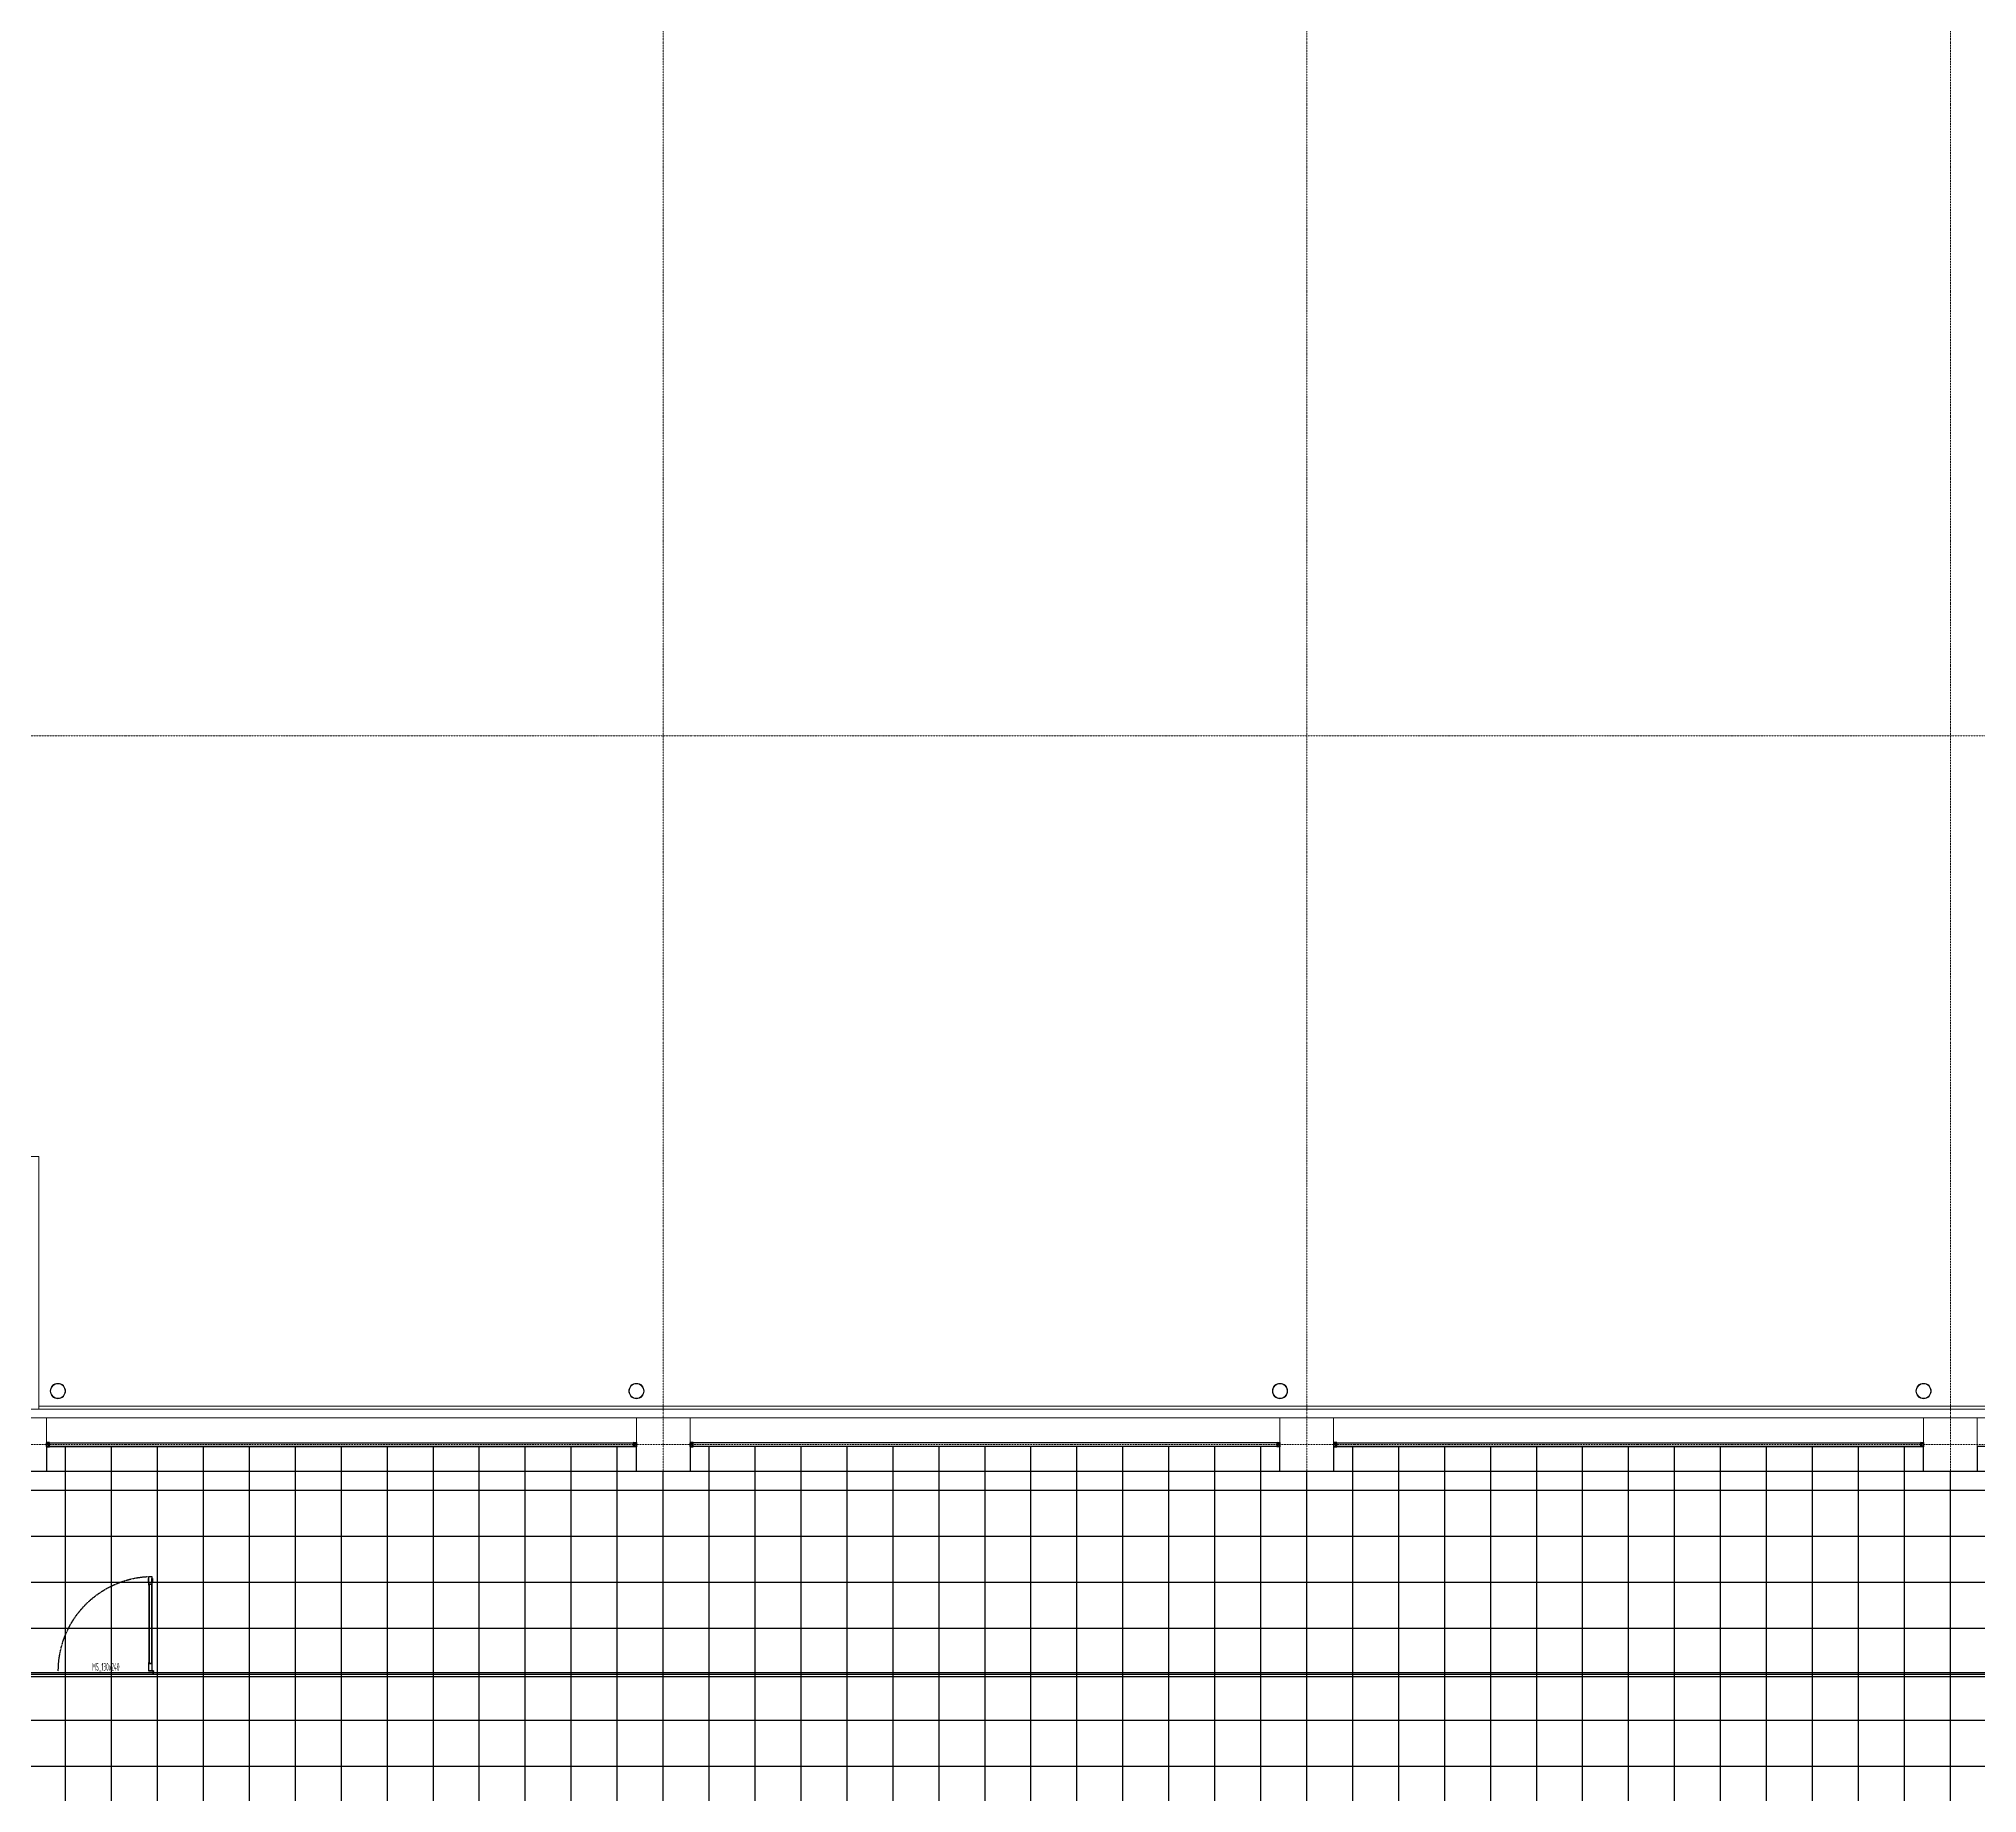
# Model space of a CAD drawing. Extents: x -32000 to 290600, y -96057 to 131250.
# Drawn here: x 77050 to 102350, y 85450 to 108350 of the extents above; entities that cross this region are included whole.
import ezdxf
from ezdxf.enums import TextEntityAlignment as Align

# ---------------------------------------------------------------- set-up
doc = ezdxf.new("R2010")
doc.units = 0
doc.linetypes.add('H12PL3$0$JJP_三點線', pattern=[0.9, 0.3, -0.15, 0, -0.15, 0, -0.15, 0, -0.15])
doc.linetypes.add('XFDP30-200K$0$HIDDEN', pattern=[0.3, 0.2, -0.1])
for name, color, linetype in [('H12PL3$0$A-OBJE-MEP', 252, 'Continuous'), ('H12PL3$0$A-WALL-EX', 252, 'Continuous'), ('H12PL3$0$S-COL', 252, 'Continuous'), ('H12PL3$0$S-GRID', 252, 'Continuous'), ('XFDP30-200K$0$A-Door (200K)', 2, 'Continuous'), ('XFDP30-200K$0$A-Partition-Col (200K)', 1, 'Continuous'), ('XFDP30-200K$0$A-W-P1S (200K)', 2, 'Continuous'), ('XFDP30-200K$0$A-W-R1 (Rockwool) (200K)', 2, 'Continuous'), ('XFDR30-200K$0$A-R-Plan(200K)', 141, 'Continuous')]:
    doc.layers.add(name, color=color, linetype=linetype)
doc.layers.add('XFDP30-200K$0$A-Area (200K)', color=7, linetype='Continuous', plot=False)
doc.layers.add('XFDR30-200K$0$A-Area (200K)', color=171, linetype='Continuous', plot=False)
doc.styles.add('XFDP30-200K$0$AA-TXT', font='isocp.shx', dxfattribs={"width": 0.8, "bigfont": 'china.shx'})

# ---------------------------------------------------------------- blocks, each defined once
blk = doc.blocks.new('XFDP30-200K$0$TP1-50-Partition_Col-side')
blk.add_lwpolyline([(-2.5, -4), (-2.5, -3.9), (-2.6, -3.9), (-2.5, -3), (-2.5, -0.3), (-2.4, -0.2), (-0.7, -0.2), (-0.5, -0.2), (-0.1, -0.2), (0, -0.2), (0, -0.2), (0.5, -0.2), (0.6, -0.2), (2.4, -0.2), (2.5, -0.3), (2.5, -3), (2.6, -3.9), (2.5, -3.9), (2.5, -4), (2.7, -4), (2.7, 0), (-2.7, 0), (-2.7, -4)], close=True)
for points in [[(-1.6, -2.1), (-2.3, -2.1, 0.414213), (-2.4, -2.2), (-2.4, -3.6), (-2.5, -3.6), (-2.5, -2.2, -0.414213), (-2.3, -2), (-1.6, -2), (-1.6, -2.1)], [(1.6, -2.1), (2.3, -2.1, -0.414213), (2.4, -2.2), (2.4, -3.6), (2.5, -3.6), (2.5, -2.2, 0.414213), (2.3, -2), (1.6, -2), (1.6, -2.1)]]:
    blk.add_lwpolyline(points, format="xyb")
blk.add_lwpolyline([(2.2, -3.6), (-2.2, -3.6, -0.414214), (-2.3, -3.5), (-2.3, -2.6, -0.414214), (-2.2, -2.5), (-1.3, -2.5, 0.414214), (-1.1, -2.3), (-1.1, -2.2, 0.414214), (-1.3, -2.1), (-1.9, -2.1), (-1.9, -2.1), (-1.3, -2.1, -0.414214), (-1.2, -2.2), (-1.2, -2.3, -0.414214), (-1.3, -2.4), (-2.2, -2.4, 0.414214), (-2.4, -2.6), (-2.4, -3.5, 0.414214), (-2.2, -3.6), (2.2, -3.6, 0.414214), (2.4, -3.5), (2.4, -2.6, 0.414214), (2.2, -2.4), (1.3, -2.4, -0.414214), (1.2, -2.3), (1.2, -2.2, -0.414214), (1.3, -2.1), (1.9, -2.1), (1.9, -2.1), (1.3, -2.1, 0.414214), (1.1, -2.2), (1.1, -2.3, 0.414214), (1.3, -2.5), (2.2, -2.5, -0.414214), (2.3, -2.6), (2.3, -3.5, -0.414214)], format="xyb", close=True)
blk = doc.blocks.new('XFDP30-200K$0$GAD2205')
blk.add_lwpolyline([(0, 1), (0, 1), (-18, 1, -0.414214), (-18, 2), (-18, 3, -0.414214), (-18, 3), (-14, 3, 0.414214), (-13, 4), (-13, 4, 0.414214), (-14, 4), (-18, 4, -0.414214), (-18, 5), (-18, 12, -0.414214), (-18, 12), (-18, 12, 0.414214), (-18, 12), (-18, 14, 0.72636), (-19, 14), (-19, 13, 0.158507), (-19, 13), (-19, 0, 0.414214), (-19, 0), (19, 0, 0.414214), (19, 0), (19, 13, 0.158507), (19, 13), (19, 14, 0.72636), (18, 14), (18, 12, 0.414214), (18, 12, -0.414214), (18, 12), (18, 5, -0.414214), (18, 4), (14, 4, 0.414214), (13, 4), (13, 4, 0.414214), (14, 3), (18, 3, -0.414214), (18, 3), (18, 2, -0.414214), (18, 1), (0, 1)], format="xyb", close=True)
blk = doc.blocks.new('XFDP30-200K$0$Door-S130a')
for p, q in [((8.8, 120.4), (8.8, 125.3)), ((8.8, 125.3), (9.6, 125.3)), ((9.6, 120.4), (8.8, 120.4)), ((9.6, 125.3), (9.6, 120.4))]:
    blk.add_line(p, q)
at = {"ltscale": 5}
for points in [[(8.8, 117.8), (8.8, 127.9), (4.8, 127.9), (4.8, 117.8)], [(5, 117.5), (5, 14.8), (5, 14.8), (5, 117.5)], [(8.6, 14.8), (8.5, 14.8), (8.5, 117.5), (8.6, 117.5)], [(8.8, 4.3), (8.8, 14.4), (4.8, 14.4), (4.8, 4.3)]]:
    blk.add_lwpolyline(points, close=True, dxfattribs=at)
blk.add_lwpolyline([(4.8, 120.4), (4.8, 125.3), (4, 125.3), (4, 120.4)], close=True)
blk.add_lwpolyline([(4.8, 117.9), (4.8, 116.7, 0.158507), (4.9, 116.7), (4.9, 116.5, 0.72636), (5, 116.6), (5, 116.7, 0.414214), (5, 116.7, -0.414214), (4.9, 116.8), (4.9, 117.5, -0.414214), (5, 117.5), (5.4, 117.5, 0.414214), (5.4, 117.5), (5.4, 117.6, 0.414214), (5.4, 117.6), (5, 117.6, -0.414214), (4.9, 117.6), (4.9, 117.8, -0.414214), (5, 117.8), (6.8, 117.8), (6.8, 117.8), (6.8, 117.8), (8.6, 117.8, -0.414214), (8.6, 117.8), (8.6, 117.6, -0.414214), (8.6, 117.6), (8.2, 117.6, 0.414214), (8.1, 117.6), (8.1, 117.5, 0.414214), (8.2, 117.5), (8.6, 117.5, -0.414214), (8.6, 117.5), (8.6, 116.8, -0.414214), (8.6, 116.7), (8.6, 116.7, 0.414214), (8.6, 116.7), (8.6, 116.6, 0.72636), (8.6, 116.5), (8.7, 116.7, 0.158507), (8.7, 116.7), (8.7, 117.9, 0.414214), (8.7, 117.9), (4.9, 117.9, 0.414214)], format="xyb", close=True, dxfattribs=at)
at = {"ltscale": 500}
for points in [[(3.2, -0.6), (3.2, 3.9), (3, 3.9), (3, -0.6)], [(8.5, 4.8), (4, 4.8), (4, 4.6), (8.5, 4.6)]]:
    blk.add_lwpolyline(points, close=True, dxfattribs=at)
at = {"linetype": 'XFDP30-200K$0$HIDDEN', "ltscale": 0.1}
blk.add_arc((3.4, 4.4), 123.6, 0, 86.7594, dxfattribs=at)
at = {"ltscale": 500, "extrusion": (0, 0, -1)}
blk.add_ellipse((3.4, 4.4), major_axis=(-0.495, 0.495), ratio=1, start_param=5.497787, end_param=11.780972, dxfattribs=at)
at = {"ltscale": 5, "xscale": 0.1000000000058208, "yscale": 0.1000000000058208, "zscale": 0.1000000000058208}
blk.add_blockref('XFDP30-200K$0$GAD2205', (6.8, 14.3), dxfattribs=at)
at = {"color": 9, "style": 'XFDP30-200K$0$AA-TXT', "width": 0.45}
blk.add_attdef('130X240', text='', height=10, dxfattribs=at).set_placement((65, 10), align=Align.MIDDLE_CENTER)
blk = doc.blocks.new('XFDP30-200K')
at = {"layer": 'XFDP30-200K$0$A-Area (200K)'}
blk.add_lwpolyline([(174600, 89650), (43650, 89650), (43650, 85450), (18450, 85450), (18450, 60390), (23000, 60390), (23000, 55815), (18449, 55815), (18449, 350), (127550, 350), (127550, -2100), (150850, -2100), (150850, 350), (174600, 350)], close=True, dxfattribs=at)
at = {"layer": 'XFDP30-200K$0$A-W-P1S (200K)'}
for p, q in [((43775, 87025), (174600, 87025)), ((43825, 86975), (174600, 86975))]:
    blk.add_line(p, q, dxfattribs=at)
at = {"layer": 'XFDP30-200K$0$A-W-R1 (Rockwool) (200K)'}
for p, q in [((77150, 90025, 0), (84850, 90025, 0)), ((77150, 89975, 0), (84850, 89975, 0)), ((93250, 90025, 0), (85550, 90025, 0)), ((93250, 89975, 0), (85550, 89975, 0)), ((93950, 90025, 0), (101650, 90025, 0)), ((93950, 89975, 0), (101650, 89975, 0))]:
    blk.add_line(p, q, dxfattribs=at)
at = {"layer": 'XFDP30-200K$0$A-Door (200K)'}
ref = blk.add_blockref('XFDP30-200K$0$Door-S130a', (78575, 87000), dxfattribs=dict(at, xscale=-10, yscale=10, zscale=10))
ref.add_attrib('130X240', 'MS_130x240', dxfattribs={"layer": '0', "color": 9, "height": 100, "style": 'XFDP30-200K$0$AA-TXT', "width": 0.45}).set_placement((77925, 87100), align=Align.MIDDLE_CENTER)
at = {"layer": 'XFDP30-200K$0$A-Partition-Col (200K)', "yscale": 10, "zscale": 10}
for p, xscale, rotation in [((77150, 90000), 10, 90.00000000000001), ((84850, 90000, 0), -10, 270), ((85550, 90000, 0), 10, 90.00000000000001), ((93250, 90000), -10, 270), ((93950, 90000), 10, 90.00000000000001), ((101650, 90000, 0), -10, 270)]:
    blk.add_blockref('XFDP30-200K$0$TP1-50-Partition_Col-side', p, dxfattribs=dict(at, xscale=xscale, rotation=rotation))
blk = doc.blocks.new('H12PL3')
at = {"layer": 'H12PL3$0$A-OBJE-MEP', "lineweight": 0, "flags": 128}
for points in [[(77395, 90700, 1), (77205, 90700, 1)], [(84945, 90700, 1), (84755, 90700, 1)], [(93345, 90700, 1), (93155, 90700, 1)], [(101745, 90700, 1), (101555, 90700, 1)]]:
    blk.add_lwpolyline(points, format="xyb", close=True, dxfattribs=at)
at = {"layer": 'H12PL3$0$A-OBJE-MEP', "lineweight": 0}
for centre in [(77300, 90700), (84850, 90700), (93250, 90700), (101650, 90700)]:
    blk.add_circle(centre, 100, dxfattribs=at)
at = {"layer": 'H12PL3$0$A-WALL-EX', "lineweight": 0}
for p, q in [((77050, 90465), (76930, 90465)), ((77050, 90465), (76930, 90465)), ((76930, 90350), (77050, 90350)), ((76930, 90350), (77050, 90350)), ((77050, 90465), (126700, 90465))]:
    blk.add_line(p, q, dxfattribs=at)
at = {"layer": 'H12PL3$0$A-WALL-EX', "lineweight": 0, "flags": 128}
for points in [[(77050, 93760), (68150, 93760)], [(77050, 93760), (77050, 93640)], [(77050, 90465), (77050, 93640)], [(77050, 90350), (76930, 90350)], [(77050, 90500), (126700, 90500)], [(77050, 90500), (126700, 90500)], [(77050, 90500), (126700, 90500)], [(77050, 90500), (126700, 90500)], [(77050, 90500), (126700, 90500)], [(126700, 90500), (77050, 90500)], [(77050, 90500), (77050, 90465)], [(77050, 90350), (126850, 90350)]]:
    blk.add_lwpolyline(points, dxfattribs=at)
at = {"layer": 'H12PL3$0$S-COL', "lineweight": 0, "flags": 128}
for points in [[(76930, 90350), (76450, 90350), (76450, 89650), (77150, 89650), (77150, 90350)], [(84850, 90350), (84850, 89650), (85550, 89650), (85550, 90350)], [(93250, 90350), (93250, 89650), (93950, 89650), (93950, 90350)], [(101650, 90350), (101650, 89650), (102350, 89650), (102350, 90350)]]:
    blk.add_lwpolyline(points, dxfattribs=at)
at = {"layer": 'H12PL3$0$S-GRID', "linetype": 'H12PL3$0$JJP_三點線', "lineweight": 0}
for p, q in [((85200, 128250), (85200, -28000)), ((93600, 128250), (93600, -28000)), ((102000, 128250), (102000, -28000)), ((-29000, 99250), (289600, 99250)), ((-29000, 90000), (289600, 90000))]:
    blk.add_line(p, q, dxfattribs=at)
blk.add_blockref('XFDP30-200K', (0, 0))
blk = doc.blocks.new('XFDR30-200K')
at = {"layer": 'XFDR30-200K$0$A-Area (200K)', "elevation": 0}
blk.add_lwpolyline([(126850, 89975), (119150, 89975), (119150, 89650), (118450, 89650), (118450, 89975), (110750, 89975), (110750, 89650), (110050, 89650), (110050, 89975), (102350, 89975), (102350, 89650), (101650, 89650), (101650, 89975), (93950, 89975), (93950, 89650), (93250, 89650), (93250, 89975), (85550, 89975), (85550, 89650), (84850, 89650), (84850, 89975), (77150, 89975), (77150, 89650), (76450, 89650)], dxfattribs=at)
at = {"layer": 'XFDR30-200K$0$A-R-Plan(200K)'}
for p, q in [((77400, 25, 0), (77400, 89975, 0)), ((78000, 25, 0), (78000, 89975, 0)), ((78600, 25, 0), (78600, 89975, 0)), ((79200, 25, 0), (79200, 89975, 0)), ((79800, 25, 0), (79800, 89975, 0)), ((80400, 25, 0), (80400, 89975, 0)), ((81000, 25, 0), (81000, 89975, 0)), ((81600, 25, 0), (81600, 89975, 0)), ((82200, 25, 0), (82200, 89975, 0)), ((82800, 25, 0), (82800, 89975, 0)), ((83400, 25, 0), (83400, 89975, 0)), ((84000, 25, 0), (84000, 89975, 0)), ((84600, 25, 0), (84600, 89975, 0)), ((85800, 60600, 0), (85800, 89975, 0)), ((86400, 60600, 0), (86400, 89975, 0)), ((87000, 60600, 0), (87000, 89975, 0)), ((87600, 60600, 0), (87600, 89975, 0)), ((88200, 60600, 0), (88200, 89975, 0)), ((88800, 60600, 0), (88800, 89975, 0)), ((89400, 60600, 0), (89400, 89975, 0)), ((90000, 25, 0), (90000, 89975, 0)), ((90600, 25, 0), (90600, 89975, 0)), ((91200, 25, 0), (91200, 89975, 0)), ((91800, 25, 0), (91800, 89975, 0)), ((92400, 25, 0), (92400, 89975, 0)), ((93000, 25, 0), (93000, 89975, 0)), ((94200, 25, 0), (94200, 89975, 0)), ((94800, 25, 0), (94800, 89975, 0)), ((95400, 25, 0), (95400, 89975, 0)), ((96000, 25, 0), (96000, 89975, 0)), ((96600, 25, 0), (96600, 89975, 0)), ((97200, 25, 0), (97200, 89975, 0)), ((97800, 25, 0), (97800, 89975, 0)), ((98400, 25, 0), (98400, 89975, 0)), ((99000, 25, 0), (99000, 89975, 0)), ((99600, 25, 0), (99600, 89975, 0)), ((100200, 25, 0), (100200, 89975, 0)), ((100800, 25, 0), (100800, 89975, 0)), ((101400, 25, 0), (101400, 89975, 0)), ((85200, 60600), (85200, 89650)), ((93600, 350), (93600, 89650)), ((102000, 60600), (102000, 89650)), ((174600, 89400), (43650, 89400)), ((174600, 88800), (43650, 88800)), ((174600, 88200), (43650, 88200)), ((174600, 87600), (43650, 87600)), ((174600, 87000), (43650, 87000)), ((174600, 86400), (43650, 86400)), ((174600, 85800), (43650, 85800))]:
    blk.add_line(p, q, dxfattribs=at)

msp = doc.modelspace()

# ---------------------------------------------------------------- block references
for name in ['H12PL3', 'XFDR30-200K']:
    msp.add_blockref(name, (0, 0))

doc.saveas('drawing.dxf')
